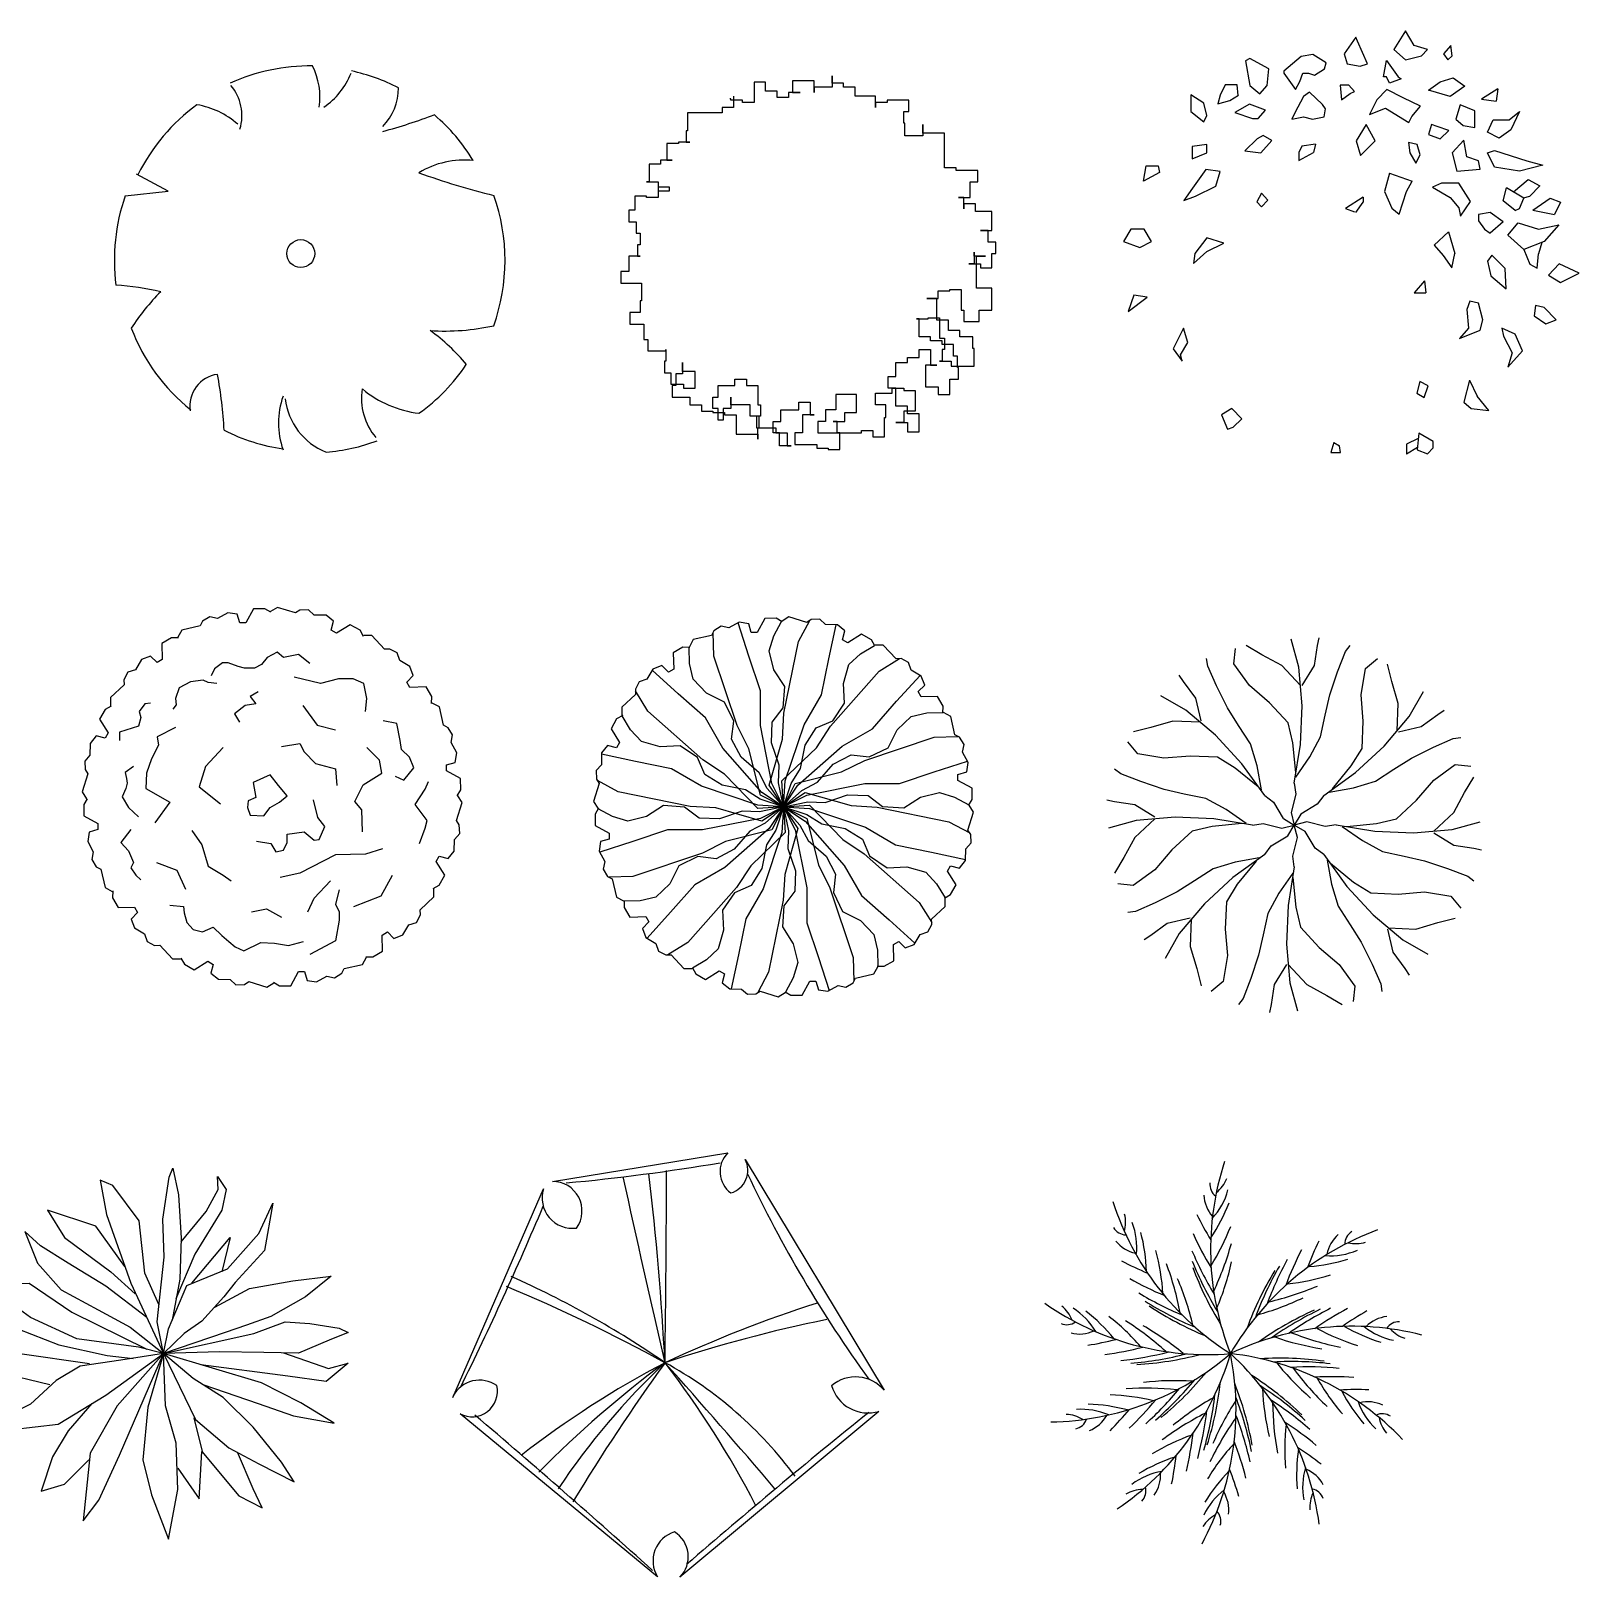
# Model space of a CAD drawing. Header units: inches. Extents: x -1929 to -273, y 675 to 1373.
# Drawn here: x -774 to -273, y 841 to 1342 of the extents above; entities that cross this region are included whole.
import ezdxf

# ---------------------------------------------------------------- set-up
doc = ezdxf.new("R2010")
doc.units = ezdxf.units.IN
doc.header["$MEASUREMENT"] = 0

# ---------------------------------------------------------------- blocks, each defined once
blk = doc.blocks.new('TREE-06')
for p, q in [((-52.95, 30.75, 37.03), (-52.95, 30.75, 37.03)), ((-42.69, 25.25, 37.03), (-52.95, 30.75, 37.03)), ((-56.61, 23.68, 37.03), (-42.69, 25.25, 37.03))]:
    blk.add_line(p, q)
blk.add_circle((0.2, 5.04, 37.03), 4.51)
for centre, radius, start, end in [((3.25, 2.88, 37.03), 62.86, 89.3321, 114.3856), ((-16.4, 55.52, 37.03), 22.8, 352.0775, 26.6128), ((-5.75, 72.1, 37.03), 23.84, 304.1868, 338.5411), ((3.25, 2.88, 37.03), 62.67, 62.8767, 77.7021), ((-34.2, 49.63, 37.03), 15.35, 343.6555, 39.76), ((13.67, 58.74, 37.03), 18.15, 315.8454, 359.7651), ((3.25, 2.88, 37.03), 62.21, 126.0751, 153.6245), ((-37.75, 27.02, 37.03), 26.5, 48.5203, 80.5151), ((-24.63, 230.34, 37.03), 192.78, 285.4397, 290.7099), ((3.25, 2.88, 37.03), 61.81, 31.4098, 49.4752), ((52.89, 7.69, 37.03), 27.58, 83.5323, 121.6544), ((117.48, 249.43, 37.03), 232.14, 250.0865, 256.3451), ((3.25, 2.88, 37.03), 63.37, 160.8426, 187.275), ((3.25, 2.88, 37.03), 63.02, 340.3307, 19.43), ((-67.83, -108.77, 37.03), 103.95, 77.3728, 85.4649), ((3.7, -56.52, 37.03), 69.3, 134.7782, 147.3315), ((3.25, 2.88, 37.03), 61.92, 200.8103, 231.4392), ((46.48, 57.41, 37.03), 77.43, 266.7455, 282.0146), ((4.22, -71.99, 37.03), 64.4, 39.6536, 53.993), ((-25.4, -44.25, 37.03), 10.3, 97.741, 188.8107), ((-155.26, -58.84, 37.03), 130.85, 2.9465, 10.9238), ((3.25, 2.88, 37.03), 60.72, 305.394, 326.2464), ((39.15, -41.9, 37.03), 19.31, 170.6314, 220.6278), ((42.67, -11.42, 37.03), 35.45, 230.4582, 263.1093), ((19, -49.76, 37.03), 26.02, 160.6009, 199.3991), ((16.08, -39.63, 37.03), 21.01, 186.1912, 248.4952), ((3.25, 2.88, 37.03), 61.64, 243.1498, 261.8356), ((3.25, 2.88, 37.03), 62.28, 274.7236, 290.3277)]:
    blk.add_arc(centre, radius, start, end)
blk = doc.blocks.new('TREE-07')
for p, q in [((6.84, 63.06), (6.84, 65.52)), ((6.84, 65.52), (6.84, 61.79)), ((-14.68, 63.44), (-18.4, 63.44)), ((-18.4, 63.44), (-18.4, 56.84)), ((-14.68, 60.57), (-14.68, 63.44)), ((-10.96, 60.57), (-14.68, 60.57)), ((-10.96, 58.49), (-10.96, 60.57)), ((-3.51, 60.14), (-7.24, 60.14)), ((-7.24, 60.14), (-7.24, 58.49)), ((1.05, 63.87), (-6.01, 63.87)), ((-6.01, 63.87), (-6.01, 63.87)), ((-6.01, 63.87), (-6.01, 60.14)), ((-6.01, 60.14), (-3.51, 60.14)), ((1.05, 60.14), (1.05, 63.87)), ((6.84, 61.79), (1.05, 61.79)), ((1.05, 61.79), (1.05, 60.14)), ((10.57, 63.06), (6.84, 63.06)), ((10.57, 61.79), (10.57, 63.06)), ((14.29, 61.79), (10.57, 61.79)), ((14.29, 58.91), (14.29, 61.79)), ((-25.04, 55.19), (-28.76, 55.19)), ((-28.76, 55.19), (-28.76, 53.5)), ((-25.88, 58.07), (-26.27, 58.07)), ((-26.27, 58.07), (-26.27, 58.07)), ((-25.88, 57.65), (-25.88, 58.07)), ((-22.12, 57.65), (-25.88, 57.65)), ((-25.04, 58.91), (-25.04, 55.19)), ((-25.04, 55.19), (-25.04, 55.19)), ((-22.12, 56.84), (-22.12, 57.65)), ((-18.4, 56.84), (-22.12, 56.84)), ((-18.4, 56.84), (-18.4, 56.84)), ((-7.24, 58.49), (-10.96, 58.49)), ((20.89, 58.91), (14.29, 58.91)), ((20.89, 55.19), (20.89, 58.91)), ((24.61, 56.84), (20.89, 56.84)), ((20.89, 56.84), (20.89, 55.19)), ((31.67, 57.65), (24.61, 57.65)), ((24.61, 57.65), (24.61, 56.84)), ((31.67, 53.92), (31.67, 57.65)), ((-36.2, 53.5), (-39.92, 53.5)), ((-39.92, 53.5), (-39.92, 47.7)), ((-32.48, 53.5), (-36.2, 53.5)), ((-36.2, 53.5), (-36.2, 53.5)), ((-28.76, 53.5), (-32.48, 53.5)), ((-32.48, 53.5), (-32.48, 53.5)), ((30.02, 50.2), (30.02, 53.92)), ((30.02, 53.92), (31.67, 53.92)), ((30.4, 50.2), (30.02, 50.2)), ((30.4, 46.05), (30.4, 50.2)), ((-39.92, 47.7), (-40.35, 47.7)), ((-40.35, 47.7), (-40.35, 43.98)), ((36.19, 46.05), (30.4, 46.05)), ((36.19, 46.9), (36.19, 49.78)), ((36.19, 49.78), (36.19, 46.05)), ((43.25, 46.9), (36.19, 46.9)), ((43.25, 43.17), (43.25, 46.9)), ((-42.84, 43.6), (-46.56, 43.6)), ((-46.56, 43.6), (-46.56, 38.18)), ((-39.12, 43.98), (-42.84, 43.98)), ((-42.84, 43.98), (-42.84, 43.6)), ((-40.35, 43.98), (-39.12, 43.98)), ((43.25, 39.45), (43.25, 43.17)), ((43.25, 43.17), (43.25, 43.17)), ((-48.63, 36.95), (-52.36, 36.95)), ((-52.36, 36.95), (-52.36, 31.16)), ((-44.91, 38.18), (-48.63, 38.18)), ((-48.63, 38.18), (-48.63, 36.95)), ((-46.56, 38.18), (-44.91, 38.18)), ((43.25, 35.73), (43.25, 39.45)), ((43.25, 39.45), (43.25, 39.45)), ((46.98, 35.73), (43.25, 35.73)), ((43.25, 35.73), (43.25, 35.73)), ((46.98, 34.88), (46.98, 35.73)), ((-52.36, 31.16), (-53.16, 31.16)), ((-53.16, 31.16), (-49.44, 31.16)), ((-49.44, 31.16), (-49.44, 28.24)), ((54, 34.88), (46.98, 34.88)), ((51.54, 26.17), (51.54, 31.16)), ((51.54, 31.16), (54, 31.16)), ((54, 31.16), (54, 34.88)), ((-53.16, 26.59), (-56.92, 26.59)), ((-56.92, 26.59), (-56.92, 22.06)), ((-53.16, 26.17), (-53.16, 26.59)), ((-49.44, 26.17), (-53.16, 26.17)), ((-45.72, 29.51), (-49.44, 29.51)), ((-49.44, 29.51), (-49.44, 26.17)), ((-49.44, 28.24), (-45.72, 28.24)), ((-45.72, 28.24), (-45.72, 29.51)), ((47.78, 26.17), (51.54, 26.17)), ((49.47, 26.17), (47.78, 26.17)), ((49.47, 22.44), (49.47, 26.17)), ((-58.95, 22.06), (-58.95, 18.3)), ((-56.92, 22.06), (-58.95, 22.06)), ((53.19, 24.13), (49.47, 24.13)), ((49.47, 24.13), (49.47, 22.44)), ((53.19, 21.64), (53.19, 24.13)), ((58.56, 21.64), (53.19, 21.64)), ((58.56, 15.42), (58.56, 21.64)), ((-58.95, 18.3), (-56.5, 18.3)), ((-56.5, 18.3), (-56.5, 14.57)), ((57.33, 15.42), (54.84, 15.42)), ((54.84, 15.42), (58.56, 15.42)), ((57.33, 11.69), (57.33, 15.42)), ((-56.5, 14.57), (-55.23, 14.57)), ((-55.23, 10.85), (-56.08, 10.85)), ((-56.08, 10.85), (-56.08, 7.12)), ((-55.23, 14.57), (-55.23, 10.85)), ((59.79, 11.69), (57.33, 11.69)), ((59.79, 7.97), (59.79, 11.69)), ((-55.23, 7.12), (-58.95, 7.12)), ((-58.95, 7.12), (-58.95, 2.17)), ((-56.08, 7.12), (-55.23, 7.12)), ((52.77, 7.12), (52.77, 8.39)), ((52.77, 8.39), (52.77, 4.67)), ((56.49, 7.12), (52.77, 7.12)), ((53.61, 3.4), (53.61, 7.12)), ((53.61, 7.12), (56.49, 7.12)), ((58.56, 3.4), (58.56, 7.97)), ((58.56, 7.97), (59.79, 7.97)), ((-58.95, 2.17), (-61.45, 2.17)), ((-61.45, 2.17), (-61.45, -1.55)), ((52.77, 4.67), (51.12, 4.67)), ((51.12, 4.67), (54.84, 4.67)), ((53.61, -3.2), (53.61, 3.4)), ((53.61, 3.4), (53.61, 3.4)), ((54.84, 4.67), (54.84, 3.4)), ((54.84, 3.4), (58.56, 3.4)), ((-61.45, -1.55), (-54.85, -1.55)), ((-54.85, -1.55), (-54.85, -7.35)), ((41.18, -6.54), (41.18, -4.05)), ((41.18, -4.05), (44.9, -4.05)), ((44.9, -4.05), (44.9, -3.63)), ((44.9, -3.63), (48.63, -3.63)), ((48.63, -3.63), (48.63, -10.27)), ((58.56, -3.2), (53.61, -3.2)), ((58.56, -10.27), (58.56, -3.2)), ((-54.85, -7.35), (-55.23, -7.35)), ((-55.23, -7.35), (-55.23, -11.07)), ((40.76, -6.54), (37.46, -6.54)), ((37.46, -6.54), (41.18, -6.54)), ((40.76, -13.57), (40.76, -6.54)), ((-55.23, -11.07), (-58.57, -11.07)), ((-58.57, -11.07), (-58.57, -14.84)), ((-58.57, -14.84), (-54.01, -14.84)), ((-54.01, -14.84), (-54.01, -19.79)), ((34.97, -13.15), (34.16, -13.15)), ((34.16, -13.15), (37.88, -13.15)), ((34.97, -18.95), (34.97, -13.15)), ((37.88, -13.15), (37.88, -12.76)), ((37.88, -12.76), (41.6, -12.76)), ((44.48, -13.57), (40.76, -13.57)), ((41.6, -12.76), (41.6, -19.37)), ((44.48, -16.87), (44.48, -13.57)), ((48.63, -10.27), (49.47, -10.27)), ((49.47, -10.27), (49.47, -13.99)), ((49.47, -13.99), (54.42, -13.99)), ((54.42, -13.99), (54.42, -10.27)), ((54.42, -10.27), (58.56, -10.27)), ((54.42, -13.99), (54.42, -13.99)), ((-54.01, -19.79), (-52.78, -19.79)), ((-52.78, -19.79), (-52.78, -23.51)), ((38.69, -18.95), (34.97, -18.95)), ((38.69, -20.21), (38.69, -18.95)), ((41.6, -19.37), (43.25, -19.37)), ((43.25, -19.37), (43.25, -23.09)), ((48.2, -16.87), (44.48, -16.87)), ((48.2, -18.95), (48.2, -16.87)), ((52.35, -18.95), (48.2, -18.95)), ((52.35, -22.67), (52.35, -18.95)), ((-52.78, -23.51), (-46.98, -23.51)), ((-46.98, -23.51), (-46.98, -23.09)), ((-46.98, -23.09), (-46.98, -26.82)), ((34.97, -25.59), (34.97, -23.09)), ((34.97, -23.09), (38.69, -23.09)), ((42.41, -20.21), (38.69, -20.21)), ((38.69, -23.09), (38.69, -28.08)), ((42.41, -21.44), (42.41, -20.21)), ((46.13, -21.44), (42.41, -21.44)), ((43.25, -23.09), (42.41, -23.09)), ((42.41, -23.09), (42.41, -26.82)), ((46.13, -25.16), (46.13, -21.44)), ((46.13, -21.44), (46.13, -21.44)), ((52.77, -22.67), (52.35, -22.67)), ((52.77, -28.47), (52.77, -22.67)), ((-46.98, -26.82), (-47.37, -26.82)), ((-47.37, -26.82), (-47.37, -30.54)), ((-41.57, -30.16), (-41.57, -27.24)), ((-41.57, -27.24), (-41.57, -30.96)), ((27.52, -31.81), (27.52, -27.24)), ((27.52, -27.24), (27.52, -27.24)), ((27.52, -27.24), (31.25, -27.24)), ((31.25, -27.24), (31.25, -25.59)), ((31.25, -25.59), (34.97, -25.59)), ((40.76, -28.08), (37.04, -28.08)), ((37.04, -28.08), (37.04, -35.11)), ((38.69, -28.08), (40.76, -28.08)), ((42.41, -26.82), (41.6, -26.82)), ((41.6, -26.82), (45.33, -26.82)), ((45.33, -26.82), (45.33, -28.47)), ((45.33, -28.47), (49.05, -28.47)), ((47.4, -25.16), (46.13, -25.16)), ((47.4, -28.89), (47.4, -25.16)), ((47.78, -28.89), (47.4, -28.89)), ((47.78, -32.61), (47.78, -28.89)), ((49.05, -28.47), (52.77, -28.47)), ((49.05, -28.47), (49.05, -28.47)), ((-47.37, -30.54), (-45.33, -30.54)), ((-45.33, -30.54), (-45.33, -34.3)), ((-45.33, -34.3), (-41.19, -34.3)), ((-43.65, -34.69), (-44.91, -34.69)), ((-44.91, -34.69), (-44.91, -38.41)), ((-41.57, -30.96), (-43.65, -30.96)), ((-43.65, -30.96), (-43.65, -34.69)), ((-37.47, -30.16), (-41.57, -30.16)), ((-41.19, -34.3), (-41.19, -35.53)), ((-37.47, -35.53), (-37.47, -30.16)), ((-29.99, -38.41), (-29.99, -34.69)), ((-29.99, -34.69), (-24.62, -34.69)), ((-24.62, -34.69), (-24.62, -32.61)), ((-24.62, -32.61), (-20.89, -32.61)), ((-20.89, -32.61), (-20.89, -34.69)), ((-20.89, -34.69), (-17.17, -34.69)), ((-17.17, -34.69), (-17.17, -40.91)), ((25.03, -35.53), (25.03, -31.81)), ((25.03, -31.81), (27.52, -31.81)), ((44.9, -37.6), (44.9, -32.61)), ((44.9, -32.61), (47.78, -32.61)), ((-44.91, -38.41), (-39.12, -38.41)), ((-41.19, -35.53), (-37.47, -35.53)), ((-39.12, -38.41), (-39.12, -40.91)), ((-31.68, -42.13), (-31.68, -38.41)), ((-31.68, -38.41), (-29.99, -38.41)), ((-25.88, -40.91), (-25.88, -38.41)), ((-25.88, -38.41), (-25.88, -42.13)), ((14.71, -37.6), (8.07, -37.6)), ((8.07, -37.6), (8.07, -42.56)), ((14.71, -43.4), (14.71, -37.6)), ((20.89, -40.91), (20.89, -37.18)), ((20.89, -37.18), (26.3, -37.18)), ((27.52, -35.53), (25.03, -35.53)), ((26.3, -37.18), (26.3, -35.53)), ((26.3, -35.53), (30.02, -35.53)), ((27.52, -41.33), (27.52, -35.53)), ((30.02, -35.53), (30.02, -36.34)), ((30.02, -36.34), (33.74, -36.34)), ((33.74, -36.34), (33.74, -42.98)), ((37.04, -35.11), (41.18, -35.11)), ((41.18, -35.11), (41.18, -37.6)), ((41.18, -37.6), (44.9, -37.6)), ((-39.12, -40.91), (-35.4, -40.91)), ((-35.4, -40.91), (-35.4, -42.98)), ((-35.4, -42.98), (-31.68, -42.98)), ((-29.99, -42.13), (-31.68, -42.13)), ((-31.68, -42.98), (-31.68, -43.4)), ((-31.68, -43.4), (-27.92, -43.4)), ((-29.99, -45.9), (-29.99, -42.13)), ((-28.34, -42.13), (-28.34, -45.9)), ((-25.88, -42.13), (-28.34, -42.13)), ((-27.92, -43.4), (-27.92, -44.21)), ((-27.92, -44.21), (-24.19, -44.21)), ((-19.67, -40.91), (-25.88, -40.91)), ((-24.19, -44.21), (-24.19, -50.43)), ((-19.67, -44.63), (-19.67, -40.91)), ((-16.75, -44.63), (-19.67, -44.63)), ((-16.33, -44.63), (-17.6, -44.63)), ((-17.6, -44.63), (-17.6, -48.35)), ((-17.17, -40.91), (-16.33, -40.91)), ((-16.75, -48.35), (-16.75, -44.63)), ((-16.33, -40.91), (-16.33, -44.63)), ((-9.73, -46.28), (-9.73, -42.56)), ((-9.73, -42.56), (-3.94, -42.56)), ((-3.94, -42.56), (-3.94, -40.1)), ((-3.94, -40.1), (-0.22, -40.1)), ((1.05, -44.21), (-2.67, -44.21)), ((-2.67, -44.21), (-2.67, -50)), ((-0.22, -40.1), (-0.22, -44.21)), ((-0.22, -44.21), (1.05, -44.21)), ((4.77, -42.56), (4.77, -46.28)), ((8.07, -42.56), (4.77, -42.56)), ((10.95, -46.28), (10.95, -43.4)), ((10.95, -43.4), (14.71, -43.4)), ((24.22, -40.91), (20.89, -40.91)), ((23.8, -51.27), (23.8, -45.05)), ((23.8, -45.05), (24.22, -45.05)), ((24.22, -45.05), (24.22, -40.91)), ((31.25, -41.33), (27.52, -41.33)), ((30.02, -42.98), (30.02, -46.7)), ((33.74, -42.98), (30.02, -42.98)), ((31.25, -43.82), (31.25, -41.33)), ((34.97, -43.82), (31.25, -43.82)), ((34.97, -49.62), (34.97, -43.82)), ((34.97, -43.82), (34.97, -43.82)), ((-28.34, -45.9), (-29.99, -45.9)), ((-17.6, -48.35), (-11.38, -48.35)), ((-17.17, -52.08), (-17.17, -48.35)), ((-17.17, -48.35), (-16.75, -48.35)), ((-12.22, -50), (-12.22, -46.28)), ((-12.22, -46.28), (-9.73, -46.28)), ((-10.15, -50), (-12.22, -50)), ((-11.38, -48.35), (-11.38, -50)), ((-11.38, -50), (-7.66, -50)), ((-10.15, -54.15), (-10.15, -50)), ((-7.66, -50), (-7.66, -54.15)), ((-2.67, -50), (-5.16, -50)), ((-5.16, -50), (-5.16, -53.77)), ((4.77, -46.28), (2.28, -46.28)), ((2.28, -46.28), (2.28, -50)), ((2.28, -50), (8.49, -50)), ((8.49, -46.28), (7.23, -46.28)), ((7.23, -46.28), (10.95, -46.28)), ((8.49, -50), (8.49, -46.28)), ((9.3, -50), (8.49, -50)), ((8.49, -50), (8.49, -50)), ((8.49, -50), (12.64, -50)), ((9.3, -55.42), (9.3, -50)), ((12.64, -50), (12.64, -50)), ((12.64, -50), (16.36, -50)), ((16.36, -50), (16.36, -49.2)), ((16.36, -49.2), (20.08, -49.2)), ((20.08, -49.2), (20.08, -51.27)), ((30.02, -46.7), (27.52, -46.7)), ((27.52, -46.7), (31.25, -46.7)), ((31.25, -46.7), (31.25, -49.62)), ((31.25, -49.62), (34.97, -49.62)), ((-24.19, -50.43), (-17.17, -50.43)), ((-17.17, -50.43), (-17.17, -52.08)), ((-6.43, -54.15), (-10.15, -54.15)), ((-7.66, -54.15), (-6.43, -54.15)), ((-5.16, -53.77), (1.86, -53.77)), ((1.86, -53.77), (1.86, -55)), ((1.86, -55), (5.58, -55)), ((5.58, -55), (5.58, -55.42)), ((20.08, -51.27), (23.8, -51.27)), ((5.58, -55.42), (9.3, -55.42))]:
    blk.add_line(p, q)
blk = doc.blocks.new('TREE-08')
at = {"linetype": 'Continuous'}
for p, q in [((18.29, 77.05), (14.51, 71.04)), ((21.12, 72.37), (18.29, 77.05)), ((2.23, 75.04), (-1.55, 69.7)), ((2.7, 73.71), (2.23, 75.04)), ((6.01, 66.37), (2.7, 73.71)), ((14.51, 71.04), (18.29, 67.7)), ((25.38, 71.04), (21.12, 72.37)), ((23.49, 69.04), (25.38, 71.04)), ((32.94, 72.37), (30.57, 69.7)), ((33.41, 69.04), (32.94, 72.37)), ((-32.12, 68.1), (-33.53, 67.43)), ((-33.53, 67.43), (-32.12, 59.42)), ((-25.97, 64.76), (-32.12, 68.1)), ((-15.45, 68.75), (-21.12, 64.08)), ((-11.67, 69.42), (-15.45, 68.75)), ((-7.42, 66.75), (-11.67, 69.42)), ((-7.89, 64.75), (-7.42, 66.75)), ((-1.55, 69.7), (-0.61, 66.37)), ((-0.61, 66.37), (3.64, 65.7)), ((3.64, 65.7), (6.01, 66.37)), ((11.2, 62.19), (12.14, 67.53)), ((12.14, 67.53), (15.92, 62.19)), ((18.29, 67.7), (23.49, 69.04)), ((30.57, 69.7), (31.99, 67.7)), ((31.99, 67.7), (33.41, 69.04)), ((-26.45, 59.42), (-25.97, 64.76)), ((-21.12, 64.08), (-21.12, 63.42)), ((-21.12, 63.42), (-17.34, 58.08)), ((-17.34, 58.08), (-15.92, 60.75)), ((-15.92, 60.75), (-14.98, 63.42)), ((-14.98, 63.42), (-13.09, 63.42)), ((-13.09, 63.42), (-11.2, 62.75)), ((-11.2, 62.75), (-7.89, 64.75)), ((12.14, 62.19), (11.2, 62.19)), ((13.09, 60.19), (12.14, 62.19)), ((16.86, 61.52), (13.09, 60.19)), ((15.92, 62.19), (16.86, 61.52)), ((25.66, 57.88), (29.44, 60.55)), ((29.44, 60.55), (33.69, 61.89)), ((33.69, 61.89), (37.47, 59.22)), ((-46.91, 53.69), (-51.17, 56.36)), ((-51.17, 56.36), (-51.17, 51.02)), ((-41.64, 56.24), (-42.43, 53.46)), ((-40.07, 59.57), (-41.64, 56.24)), ((-36.14, 59.57), (-40.07, 59.57)), ((-38.5, 54.57), (-35.74, 56.24)), ((-35.8, 56.2), (-36.14, 59.57)), ((-32.12, 59.42), (-28.81, 56.75)), ((-28.81, 56.75), (-26.45, 59.42)), ((-14.7, 55.89), (-17.53, 50.55)), ((-12.81, 57.23), (-14.7, 55.89)), ((-8.56, 53.22), (-12.81, 57.23)), ((-0.07, 59.49), (-2.9, 59.49)), ((-2.9, 59.49), (-2.43, 54.82)), ((-2.43, 54.82), (0.41, 56.82)), ((1.82, 57.49), (-0.07, 59.49)), ((0.41, 56.82), (1.82, 57.49)), ((12.28, 58.07), (8.97, 54.73)), ((17.47, 55.4), (12.28, 58.07)), ((23.14, 52.73), (17.47, 55.4)), ((32.74, 55.88), (25.66, 57.88)), ((37.47, 59.22), (32.74, 55.88)), ((48.15, 58.34), (42.86, 55.02)), ((48.15, 58.34), (47.58, 54.36)), ((-51.17, 51.02), (-46.91, 47.68)), ((-45.97, 49.68), (-46.91, 53.69)), ((-42.43, 53.46), (-38.5, 54.57)), ((-32.2, 53.38), (-36.93, 50.71)), ((-36.93, 50.71), (-31.26, 48.71)), ((-27, 51.38), (-32.2, 53.38)), ((-29.37, 48.71), (-27, 51.38)), ((-17.53, 50.55), (-18.48, 48.55)), ((-7.61, 51.89), (-8.56, 53.22)), ((-8.08, 49.22), (-7.61, 51.89)), ((8.97, 54.73), (6.61, 50.06)), ((6.61, 50.06), (11.8, 52.06)), ((11.8, 52.06), (19.36, 47.39)), ((20.31, 49.39), (23.14, 52.73)), ((35.99, 53.19), (34.57, 48.52)), ((40.71, 51.19), (35.99, 53.19)), ((40.71, 45.85), (40.71, 51.19)), ((42.86, 55.02), (47.58, 54.36)), ((51.84, 48.35), (55.14, 51.02)), ((55.14, 51.02), (52.31, 45.01)), ((-46.91, 47.68), (-45.97, 49.68)), ((-31.26, 48.71), (-29.37, 48.71)), ((-18.48, 48.55), (-14.7, 49.22)), ((-14.7, 49.22), (-11.86, 48.55)), ((-11.86, 48.55), (-8.08, 49.22)), ((5.59, 46.81), (2.28, 41.47)), ((8.42, 41.47), (5.59, 46.81)), ((19.36, 47.39), (20.31, 49.39)), ((26.65, 46.84), (25.71, 43.51)), ((28.54, 46.18), (26.65, 46.84)), ((32.32, 44.84), (28.54, 46.18)), ((34.57, 48.52), (36.93, 46.51)), ((36.93, 46.51), (40.71, 45.85)), ((44.75, 44.35), (46.64, 48.35)), ((46.64, 48.35), (51.84, 48.35)), ((-45.97, 40.34), (-50.69, 39.67)), ((-45.97, 37.67), (-45.97, 40.34)), ((-29.71, 42.11), (-33.65, 38.22)), ((-27.74, 43.22), (-29.71, 42.11)), ((-28.53, 37.67), (-24.99, 41.56)), ((-24.99, 41.56), (-27.74, 43.22)), ((-10.83, 40.46), (-15.24, 39.76)), ((-10.83, 40.46), (-11.46, 37.76)), ((2.28, 41.47), (3.7, 36.8)), ((3.7, 36.8), (8.42, 41.47)), ((22.07, 40.34), (19.23, 41.01)), ((19.23, 41.01), (19.71, 37.67)), ((23.01, 37), (22.07, 40.34)), ((25.71, 43.51), (29.49, 42.17)), ((29.49, 42.17), (32.32, 44.84)), ((37.19, 41.68), (33.41, 37.67)), ((38.13, 36.34), (37.19, 41.68)), ((48.53, 42.34), (44.75, 44.35)), ((52.31, 45.01), (48.53, 42.34)), ((-50.69, 39.67), (-50.69, 35.67)), ((-50.69, 35.67), (-45.97, 37.67)), ((-33.65, 38.22), (-28.53, 37.67)), ((-15.24, 39.76), (-16.19, 37.76)), ((-16.19, 37.76), (-16.19, 35.09)), ((-16.19, 35.09), (-11.46, 37.76)), ((19.71, 37.67), (21.6, 34.33)), ((21.6, 34.33), (23.01, 37)), ((33.41, 37.67), (34.83, 31.67)), ((41.91, 35), (38.13, 36.34)), ((44.75, 37.67), (47.11, 38.34)), ((47.11, 33), (44.75, 37.67)), ((47.11, 38.34), (57.51, 35)), ((-66.43, 28.45), (-65.64, 33.45)), ((-61.31, 31.23), (-66.43, 28.45)), ((-65.64, 33.45), (-61.71, 33.45)), ((-61.71, 33.45), (-61.31, 31.23)), ((-46.36, 32.23), (-50.61, 26.23)), ((-41.64, 31.56), (-46.36, 32.23)), ((-43.05, 26.89), (-41.64, 31.56)), ((13.05, 31.05), (11.47, 25.1)), ((13.05, 31.05), (20.45, 28.44)), ((34.83, 31.67), (42.39, 32.33)), ((42.39, 32.33), (41.91, 35)), ((55.14, 31.67), (47.11, 33)), ((62.7, 33.67), (55.14, 31.67)), ((57.51, 35), (62.7, 33.67)), ((-50.61, 26.23), (-53.45, 22.22)), ((-49.67, 23.56), (-43.05, 26.89)), ((11.47, 25.1), (13.84, 19.76)), ((16.2, 17.76), (18.56, 25.1)), ((18.56, 25.1), (20.45, 28.44)), ((29.88, 27.86), (27.04, 26.53)), ((27.04, 26.53), (32.71, 23.19)), ((35.55, 27.86), (29.88, 27.86)), ((39.33, 21.86), (35.55, 27.86)), ((49.87, 22.12), (50.89, 26.33)), ((56.56, 22.99), (50.89, 26.33)), ((53.25, 24.99), (57.98, 29)), ((57.98, 29), (61.76, 26.99)), ((61.76, 26.99), (58.45, 23.66)), ((-53.45, 22.22), (-49.67, 23.56)), ((-28.27, 24.56), (-29.84, 21.78)), ((-29.84, 21.78), (-28.27, 20.12)), ((-26.3, 22.34), (-28.27, 24.56)), ((-28.27, 20.12), (-26.3, 22.34)), ((4.59, 23.29), (-1.08, 19.65)), ((2.26, 18.37), (4.59, 21.65)), ((4.59, 23.29), (4.59, 21.65)), ((32.71, 23.19), (35.55, 19.86)), ((36.02, 17.19), (39.33, 21.86)), ((53.73, 18.99), (49.87, 22.12)), ((55.14, 19.65), (56.56, 22.99)), ((56.41, 23.08), (58.45, 23.66)), ((59.5, 19.06), (65.07, 22.99)), ((65.07, 22.99), (68.37, 21.65)), ((68.37, 21.65), (66.48, 17.65)), ((-1.08, 19.65), (1.79, 18.49)), ((13.84, 19.76), (16.2, 17.76)), ((35.55, 19.86), (36.02, 17.19)), ((45.69, 18.32), (41.91, 17.65)), ((41.91, 17.65), (41.91, 15.65)), ((41.91, 15.65), (43.8, 12.98)), ((49.89, 15.35), (45.69, 18.32)), ((49.89, 15.35), (45.69, 11.64)), ((53.73, 18.99), (55.14, 19.65)), ((59.5, 19.06), (66.48, 17.65)), ((-70.54, 12.98), (-72.9, 8.98)), ((-66.29, 12.98), (-70.54, 12.98)), ((-63.92, 8.98), (-66.29, 12.98)), ((-45.97, 10.12), (-49.91, 5.11)), ((-40.46, 8.45), (-45.97, 10.12)), ((32.21, 12.11), (27.59, 7.75)), ((32.21, 12.11), (34.2, 5.08)), ((43.8, 12.98), (45.69, 11.64)), ((51.36, 10.98), (54.67, 14.98)), ((56.56, 6.31), (51.36, 10.98)), ((54.67, 14.98), (61.29, 12.98)), ((61.29, 12.98), (67.9, 14.31)), ((67.9, 14.31), (63.18, 8.98)), ((-72.9, 8.98), (-67.7, 6.97)), ((-67.7, 6.97), (-63.92, 8.98)), ((-50.3, 1.78), (-45.97, 5.67)), ((-49.91, 5.11), (-50.3, 1.78)), ((-45.97, 5.67), (-40.46, 8.45)), ((27.59, 7.75), (30.42, 4.42)), ((33.26, 0.41), (34.2, 5.08)), ((63.18, 8.98), (56.56, 6.31)), ((56.56, 6.31), (58.45, 1.63)), ((62.32, 8.63), (61.29, 4.97)), ((30.42, 4.42), (33.26, 0.41)), ((46.17, 4.53), (44.83, 2.63)), ((44.83, 2.63), (45.84, -2.12)), ((50.55, 0.26), (46.17, 4.53)), ((50.88, -6.4), (50.55, 0.26)), ((58.45, 1.63), (60.81, 0.3)), ((60.81, 0.3), (61.29, 4.97)), ((67.97, 1.71), (64.54, -1.92)), ((74.41, -1.32), (67.97, 1.71)), ((24.44, -3.8), (21.12, -7.71)), ((24.44, -3.8), (24.9, -7.71)), ((45.84, -2.12), (50.88, -6.4)), ((64.54, -1.92), (68.4, -4.35)), ((68.4, -4.35), (74.41, -1.32)), ((-69.59, -8.38), (-71.48, -13.72)), ((-71.48, -13.72), (-65.34, -9.04)), ((-65.34, -9.04), (-69.59, -8.38)), ((21.12, -7.71), (24.9, -7.71)), ((39.08, -10.38), (38.13, -13.05)), ((38.13, -13.05), (38.61, -19.05)), ((41.91, -11.05), (39.08, -10.38)), ((43.33, -16.38), (41.91, -11.05)), ((60.34, -11.71), (59.87, -15.05)), ((63.18, -12.38), (60.34, -11.71)), ((66.96, -16.38), (63.18, -12.38)), ((-53.53, -19.05), (-56.84, -25.73)), ((-52.11, -23.73), (-53.53, -19.05)), ((38.61, -19.05), (35.77, -22.39)), ((35.77, -22.39), (42.39, -19.72)), ((42.39, -19.72), (43.33, -16.38)), ((53.73, -21.06), (49.47, -19.05)), ((49.47, -19.05), (49.95, -21.72)), ((59.87, -15.05), (63.65, -17.72)), ((63.65, -17.72), (66.96, -16.38)), ((-54.47, -27.73), (-52.11, -23.73)), ((49.95, -21.72), (52.78, -27.06)), ((49.95, -21.72), (52.78, -27.06)), ((56.09, -26.39), (53.73, -21.06)), ((-56.84, -25.73), (-54, -29.73)), ((-54, -29.73), (-54.47, -27.73)), ((51.36, -31.73), (56.09, -26.39)), ((52.78, -27.06), (51.36, -31.73)), ((22.96, -36.33), (21.95, -40.14)), ((25.65, -37.76), (22.96, -36.33)), ((24.3, -41.56), (25.65, -37.76)), ((39.02, -35.95), (37.19, -43.08)), ((39.02, -35.95), (41.44, -41.08)), ((21.95, -40.14), (24.3, -41.56)), ((37.19, -43.08), (39.55, -45.08)), ((45.22, -45.75), (41.44, -41.08)), ((-37.94, -45.08), (-41.24, -47.08)), ((-41.24, -47.08), (-39.35, -51.75)), ((-34.63, -48.42), (-37.94, -45.08)), ((-37.46, -51.09), (-34.63, -48.42)), ((39.55, -45.08), (45.22, -45.75)), ((-39.35, -51.75), (-37.46, -51.09)), ((22.39, -54.76), (18.55, -56.57)), ((22.54, -53.09), (22.07, -58.43)), ((27.27, -55.76), (22.54, -53.09)), ((-4.92, -56.09), (-5.84, -59.34)), ((-5.84, -59.34), (-2.7, -59.34)), ((-4.92, -56.09), (-3.09, -57.12)), ((-2.7, -59.34), (-3.09, -57.12)), ((18.55, -56.57), (18.55, -59.9)), ((22.14, -57.65), (18.55, -59.9)), ((22.07, -58.43), (25.38, -59.76)), ((25.38, -59.76), (27.27, -57.76)), ((27.27, -57.76), (27.27, -55.76))]:
    blk.add_line(p, q, dxfattribs=at)
blk = doc.blocks.new('BRANCHD', base_point=(0.5, 0.5))
for p, q in [((0.9506, 0.7433), (0.9315, 0.7539)), ((0.962, 0.694), (0.9506, 0.7433)), ((0.9742, 0.6875), (0.962, 0.694)), ((0.9865, 0.6682), (0.9742, 0.6875)), ((0.9821, 0.6473), (0.9865, 0.6682)), ((0.9973, 0.6196), (0.9821, 0.6473)), ((0.9697, 0.5873), (0.9936, 0.594)), ((0.9697, 0.5708), (0.9697, 0.5873)), ((0.9936, 0.594), (0.9973, 0.6196)), ((1.008, 0.5503), (0.9697, 0.5708)), ((1.0081, 0.52), (1.008, 0.5503)), ((0.9985, 0.5039), (1.0081, 0.52))]:
    blk.add_line(p, q)
blk = doc.blocks.new('TREE-14')
for points in [[(14.95, 49.28), (11.27, 52.24), (6.44, 51.25), (4.37, 52.97), (4.37, 52.97), (1.15, 51.25), (-0.69, 49.03), (-2.99, 47.8), (-6.21, 47.8), (-8.28, 48.29), (-11.5, 49.52), (-13.34, 49.52), (-15.87, 47.56), (-17.02, 45.34)], [(-15.18, 42.87), (-17.94, 43.12), (-19.55, 43.86), (-23.69, 43.37), (-27.37, 41.39), (-28.52, 37.94), (-28.29, 35.97), (-29.44, 34.49)], [(-1.84, 40.16), (-4.37, 38.68), (-2.53, 36.22), (-5.98, 35.72), (-9.43, 33.02), (-7.82, 30.31)], [(32.89, 33.76), (33.35, 37.94), (32.42, 42.87), (28.98, 44.35), (24.15, 44.35), (18.4, 42.87), (9.89, 44.84)], [(-36.57, 36.47), (-38.41, 36.22), (-40.25, 33.76), (-39.79, 31.78), (-40.48, 29.07), (-46.69, 27.1), (-46.69, 24.39)], [(12.65, 35.72), (17.25, 29.32), (23.23, 27.84)], [(42.55, 12.81), (45.3, 11.58), (48.52, 15.52), (47.14, 18.97), (44.62, 21.43), (44.16, 24.39), (43.01, 29.86), (38.64, 30.8)], [(-28.52, 28.58), (-34.5, 25.62), (-34.04, 22.92), (-36.34, 18.48), (-37.95, 13.79), (-38.18, 8.87), (-30.36, 4.43), (-35.19, -2.22)], [(-13.11, 22.17), (-18.86, 16.02), (-20.93, 9.36), (-14.03, 3.94)], [(5.75, 22.42), (11.73, 23.41), (13.11, 20.69), (16.79, 17), (23.23, 15.28), (23.69, 9.85)], [(31.96, -5.17), (31.74, 1.97), (29.44, 4.68), (32.2, 10.1), (38.18, 13.79), (37.49, 17.98), (33.35, 22.17)], [(-42.09, 16.02), (-44.85, 14.04), (-44.38, 12.07), (-44.16, 10.59), (-44.62, 8.87), (-45.77, 6.16), (-43.7, 2.71), (-40.48, -0.25)], [(50.36, -8.87), (52.21, -3.95), (52.89, -1.48), (48.99, 3.69), (52.21, 8.62), (53.35, 11.08)], [(-2.3, -8.13), (2.3, -8.87), (3.91, -11.58), (6.44, -11.09), (7.59, -8.62), (7.59, -5.92), (13.11, -5.17), (16.33, -7.89), (17.94, -7.64), (19.78, -3.45), (17.48, -0.5), (16.1, 5.17)], [(-43.01, -4.44), (-46.23, -8.62), (-43.7, -11.34), (-43.7, -11.34), (-42.09, -15.03), (-43.01, -16.76), (-41.4, -19.22), (-39.79, -20.7)], [(-23.23, -4.68), (-20.01, -9.37), (-17.94, -16.26), (-13.11, -19.22), (-10.58, -20.95)], [(38.4, -10.6), (32.89, -12.32), (23.23, -12.57), (11.73, -18.48), (5.29, -19.96)], [(-34.73, -15.03), (-28.06, -17.5), (-25.3, -23.66)], [(29.2, -29.32), (37.95, -25.87), (41.62, -19.22)], [(14.26, -31.05), (16.33, -26.61), (21.62, -20.95)], [(24.37, -23.9), (23.23, -28.59), (24.37, -31.05), (24.37, -33.76), (23.23, -40.41), (14.95, -44.85)], [(-30.36, -28.83), (-25.99, -29.32), (-25.76, -31.3), (-24.84, -34.5), (-22.77, -36.72), (-19.78, -37.46), (-16.33, -35.98), (-13.57, -38.69), (-11.27, -40.66), (-9.2, -42.39), (-6.44, -43.62), (-0.92, -40.9), (3.45, -41.15), (8.05, -41.89), (12.88, -40.66)], [(-3.91, -31.05), (0.92, -30.06), (5.75, -32.77)]]:
    blk.add_lwpolyline(points)
blk.add_lwpolyline([(2.07, 13.3), (-3.45, 10.84), (-2.53, 5.91), (-5.06, 4.93), (-5.29, 2.71), (-4.37, 0.24), (0, 0), (2.07, 2.71), (5.06, 4.43), (7.59, 6.5), (4.83, 9.85)], close=True)
at = {"xscale": 120, "yscale": 120, "zscale": 120}
for rotation in [60.00000000000001, 90, 30, 120, 150, 180, 329.9999999999999, 210, 299.9999999999999, 240, 270]:
    blk.add_blockref('BRANCHD', (2.74, 6.04), dxfattribs=dict(at, rotation=rotation))
blk.add_blockref('BRANCHD', (2.74, 6.04), dxfattribs=at)
blk = doc.blocks.new('BRANCHP', base_point=(0.5, 0.5))
for p, q in [((0.9506, 0.7433), (0.9315, 0.7539)), ((0.962, 0.694), (0.9506, 0.7433)), ((0.7188, 0.625), (0.9062, 0.6875)), ((0.9062, 0.6875), (0.97, 0.6898)), ((0.9742, 0.6875), (0.962, 0.694)), ((0.9865, 0.6682), (0.9742, 0.6875)), ((0.9821, 0.6473), (0.9865, 0.6682)), ((0.9973, 0.6196), (0.9821, 0.6473)), ((0.5312, 0.5625), (0.6562, 0.5938)), ((0.6562, 0.5938), (0.7188, 0.625)), ((0.8125, 0.5625), (0.9062, 0.5938)), ((0.9062, 0.5938), (0.9956, 0.6226)), ((0.9697, 0.5873), (0.9936, 0.594)), ((0.9697, 0.5708), (0.9697, 0.5873)), ((0.9936, 0.594), (0.9973, 0.6196)), ((0.5, 0.5), (0.5312, 0.5625)), ((0.5625, 0.5312), (0.7188, 0.5625)), ((0.7188, 0.5625), (0.8125, 0.5625)), ((1.008, 0.5503), (0.9697, 0.5708)), ((1.0081, 0.52), (1.008, 0.5503)), ((0.5, 0.5), (0.5625, 0.5312)), ((0.5, 0.5), (0.565, 0.5136)), ((0.565, 0.5136), (0.612, 0.5116)), ((0.612, 0.5116), (0.6728, 0.5325)), ((0.6728, 0.5325), (0.7278, 0.5305)), ((0.7278, 0.5305), (0.767, 0.501)), ((0.767, 0.501), (0.8239, 0.4968)), ((0.8239, 0.4968), (0.869, 0.5263)), ((0.869, 0.5263), (0.92, 0.5389)), ((0.92, 0.5389), (0.9612, 0.5263)), ((0.9612, 0.5263), (0.9994, 0.5054)), ((0.9985, 0.5039), (1.0081, 0.52))]:
    blk.add_line(p, q)
blk = doc.blocks.new('TREE-15')
at = {"xscale": 120, "yscale": 120, "zscale": 120}
for rotation in [60.00000000000001, 90, 30, 120, 150, 329.9999999999999, 299.9999999999999, 180, 210, 240, 270]:
    blk.add_blockref('BRANCHP', (0, 0), dxfattribs=dict(at, rotation=rotation))
blk.add_blockref('BRANCHP', (0, 0), dxfattribs=at)
blk = doc.blocks.new('BRANCHZ', base_point=(0.5, 0.5))
for p, q in [((0.8758, 0.6211), (0.9341, 0.6629)), ((0.9341, 0.6629), (0.9759, 0.6586)), ((0.9591, 0.5878), (0.9842, 0.6293)), ((0.8297, 0.5667), (0.8758, 0.6211)), ((0.9298, 0.5334), (0.9591, 0.5878)), ((0.7756, 0.5166), (0.8297, 0.5667)), ((0.5334, 0.5083), (0.5, 0.5)), ((0.5835, 0.4958), (0.5335, 0.5083)), ((0.6416, 0.496), (0.7213, 0.5041)), ((0.7213, 0.5041), (0.7756, 0.5166)), ((0.8758, 0.4833), (0.9298, 0.5334)), ((0.9258, 0.4876), (1.001, 0.5083)), ((0.6126, 0.5001), (0.5835, 0.4958)), ((0.6126, 0.5001), (0.717, 0.4833)), ((0.6294, 0.4958), (0.6837, 0.4582)), ((0.717, 0.4833), (0.8214, 0.479)), ((0.8214, 0.479), (0.9258, 0.4876)), ((0.8758, 0.479), (0.9298, 0.4457)), ((0.6837, 0.4582), (0.7381, 0.4289)), ((0.7381, 0.4289), (0.7964, 0.4164)), ((0.9298, 0.4457), (0.9842, 0.4375)), ((0.9842, 0.4375), (1.005, 0.4332)), ((0.7964, 0.4164), (0.8507, 0.4039)), ((0.8507, 0.4039), (0.9133, 0.3831)), ((0.9133, 0.3831), (0.9674, 0.3623)), ((0.9674, 0.3623), (0.9842, 0.3498))]:
    blk.add_line(p, q)
blk = doc.blocks.new('TREE-16')
at = {"xscale": 120, "yscale": 120, "zscale": 120}
for rotation in [90, 134.9999999999999, 44.99999999999985, 180, 224.9999999999999, 314.9999999999998, 270]:
    blk.add_blockref('BRANCHZ', (0, 0), dxfattribs=dict(at, rotation=rotation))
blk.add_blockref('BRANCHZ', (0, 0), dxfattribs=at)
blk = doc.blocks.new('TREE-24')
for p, q in [((-16.31, 54.33), (-20.45, 56.05)), ((-20.45, 56.05), (-18.38, 44.97)), ((-0.21, 43.49), (1.86, 57.04)), ((1.86, 57.04), (3.01, 60)), ((3.01, 60), (4.85, 51.38)), ((17.73, 53.1), (17.5, 57.29)), ((17.5, 57.29), (20.26, 53.1)), ((-7.8, 42.99), (-16.31, 54.33)), ((4.85, 51.38), (5.77, 37.33)), ((13.82, 45.95), (17.73, 53.1)), ((20.26, 53.1), (18.88, 46.44)), ((-21.83, 41.27), (-37.46, 46.44)), ((-37.46, 46.44), (-31.95, 37.58)), ((5.73, 36.11), (13.82, 45.95)), ((18.88, 46.44), (10.14, 32.15)), ((30.84, 38.8), (35.44, 48.66)), ((35.44, 48.66), (32.68, 33.39)), ((-12.46, 28.19), (-21.83, 41.27)), ((-18.38, 44.97), (-10.56, 22.79)), ((-5.96, 25.99), (-7.8, 42.99)), ((0.25, 31.17), (-0.21, 43.49)), ((-39.76, 34.86), (-44.83, 39.54)), ((-44.83, 39.54), (-40.68, 29.2)), ((-31.95, 37.58), (-17, 26.49)), ((5.77, 37.33), (5.31, 24.02)), ((9.22, 22.79), (21.64, 37.58)), ((21.64, 37.58), (18.88, 26.49)), ((20.72, 27.47), (30.84, 38.8)), ((-30.8, 29.2), (-39.76, 34.86)), ((-2.05, 10.22), (0.25, 31.17)), ((10.14, 32.15), (4.07, 17.7)), ((32.68, 33.39), (23.25, 23.04)), ((-40.68, 29.2), (-33.1, 20.57)), ((-18.61, 21.8), (-30.8, 29.2)), ((-17, 26.49), (-9.18, 19.34)), ((-1.42, 15.89), (-5.96, 25.99)), ((7.61, 22.05), (20.72, 27.47)), ((-57.93, 22.54), (-43.44, 22.79)), ((-42.98, 11.7), (-57.93, 22.54)), ((-43.44, 22.79), (-29.65, 13.43)), ((-33.1, 20.57), (-21.14, 14.16)), ((-5.4, 11.66), (-18.61, 21.8)), ((-10.56, 22.79), (0, 0)), ((1.63, 8.01), (7.61, 22.05)), ((5.31, 24.02), (2.81, 10.76)), ((16.59, 15.06), (27.85, 21.06)), ((23.25, 23.04), (19.57, 18.35)), ((27.85, 21.06), (41.88, 23.53)), ((41.88, 23.53), (54.3, 25.01)), ((54.3, 25.01), (46.02, 18.35)), ((19.57, 18.35), (12.44, 10.47)), ((46.02, 18.35), (34.75, 11.95)), ((-58.39, 11.21), (-47.12, 8.01)), ((-55.4, 9.48), (-58.39, 11.21)), ((-28.04, 4.8), (-42.98, 11.7)), ((-29.65, 13.43), (-5.4, 1.41)), ((-21.14, 14.16), (-10.79, 8.5)), ((0, 0), (-2.05, 10.22)), ((12.44, 10.47), (6.69, 6.53)), ((34.75, 11.95), (26.93, 9.24)), ((29.23, 6.53), (39.35, 10.22)), ((39.35, 10.22), (47.4, 9.73)), ((-51.49, 4.31), (-55.4, 9.48)), ((-47.12, 8.01), (-33.78, 2.83)), ((-10.79, 8.5), (0, 0)), ((0, 0), (1.63, 8.01)), ((20.03, 6.77), (0, 0)), ((6.69, 6.53), (0, 0)), ((0, 0), (29.23, 6.53)), ((26.93, 9.24), (20.03, 6.77)), ((47.4, 9.73), (56.83, 8.25)), ((59.82, 6.77), (53.61, 4.31)), ((56.83, 8.25), (59.82, 6.77)), ((-47.96, 1.21), (-59.54, -4.56)), ((-46.43, -0.13), (-51.49, 4.31)), ((-33.78, 2.83), (-18.14, -0.62)), ((-8.03, 2.09), (-28.04, 4.8)), ((-18.61, -13.43), (0, 0)), ((0, 0), (-14.92, -16.88)), ((-14.24, -32.9), (0, 0)), ((0, 0), (-13.78, -2.1)), ((0, 0), (-8.03, 2.09)), ((0, 0), (-5.04, -17.38)), ((18.19, 0.61), (0, 0)), ((0.71, -16.88), (0, 0)), ((0, 0), (10.37, -21.32)), ((9.68, -8.01), (0, 0)), ((31.76, -9.49), (0, 0)), ((32.45, 0.36), (18.19, 0.61)), ((43.72, 0.12), (32.45, 0.36)), ((38.89, 0.23), (53.38, -4.81)), ((53.61, 4.31), (43.72, 0.12)), ((-59.54, -4.56), (-36.78, -9.98)), ((-23.9, -3.33), (-46.43, -0.13)), ((-26.88, -4.07), (-34.71, -8.75)), ((-13.78, -2.1), (-26.88, -4.07)), ((-18.14, -0.62), (-9.81, -1.56)), ((40.27, -7.27), (12.08, -3.61)), ((59.82, -3.08), (52.69, -8.99)), ((53.38, -4.81), (59.82, -3.08)), ((-34.71, -8.75), (-42.98, -16.39)), ((19.34, -14.17), (9.68, -8.01)), ((12.77, -9.98), (30.61, -16.14)), ((44.41, -15.89), (31.76, -9.49)), ((52.69, -8.99), (40.27, -7.27)), ((-34.02, -22.79), (-18.61, -13.43)), ((29, -23.78), (19.34, -14.17)), ((-42.98, -16.39), (-55.4, -22.55)), ((-23.11, -16.17), (-30.8, -25.01)), ((-14.92, -16.88), (-23.66, -32.16)), ((-5.04, -17.38), (-6.65, -34.38)), ((4.16, -28.96), (0.71, -16.88)), ((30.61, -16.14), (42.11, -20.08)), ((55.22, -22.55), (44.41, -15.89)), ((-55.4, -22.55), (-48.96, -24.52)), ((-48.96, -24.52), (-34.02, -22.79)), ((-30.8, -25.01), (-35.85, -33.39)), ((12.67, -31.67), (9.91, -20.83)), ((10.37, -21.32), (21.18, -30.43)), ((38.2, -35.12), (29, -23.78)), ((42.11, -20.08), (55.22, -22.55)), ((4.62, -43.98), (4.16, -28.96)), ((-35.85, -33.39), (-39.54, -44.48)), ((-31.95, -42.26), (-24.12, -34.38)), ((-23.66, -32.16), (-25.97, -54.09)), ((-20.9, -47.43), (-14.24, -32.9)), ((-6.65, -34.38), (-3.89, -45.71)), ((11.52, -46.94), (12.44, -31.67)), ((12.44, -31.67), (24.4, -45.96)), ((21.18, -30.43), (30.84, -35.61)), ((29, -43.74), (23.94, -31.91)), ((4.62, -37.08), (11.52, -46.94)), ((30.84, -35.61), (42.34, -41.52)), ((42.34, -41.52), (38.2, -35.12)), ((-39.54, -44.48), (-31.95, -42.26)), ((1.63, -60), (4.62, -43.98)), ((31.99, -49.9), (29, -43.74)), ((-25.97, -54.09), (-20.9, -47.43)), ((-3.89, -45.71), (1.63, -60)), ((24.4, -45.96), (31.99, -49.9))]:
    blk.add_line(p, q)
blk = doc.blocks.new('TREE-25')
for p, q in [((-36.44, 58.63), (20.29, 67.86)), ((25.92, 65.76), (70.85, -8.91)), ((-68.64, -11.21), (-39.31, 56.25)), ((-2.43, -69.22), (-66.29, -16.5)), ((69.13, -15.75), (4.85, -69.33))]:
    blk.add_line(p, q)
for centre, radius, start, end in [((26.35, 61.82), 8.55, 135.0562, 233.896), ((19.2, 62.21), 7.6, 286.0843, 27.8235), ((-90.7, 701.11), 645.62, 275.21597, 279.67591), ((-919.16, -47.88), 920.4, 2.98193, 6.80229), ((-7704.85, 95.92), 7705.45, 359.286772, 359.749354), ((401.36, 237.43), 414.08, 205.1978, 215.8976), ((-29.93, 53.29), 9.83, 162.5166, 277.8336), ((-36.38, 49.08), 9.55, 324.663, 90.3636), ((3684.57, 866.17), 3785.01, 192.29668, 193.22893), ((-1071.61, 486.68), 1120.56, 333.80232, 337.09718), ((-179.69, -262.07), 317.76, 55.563, 65.8543), ((-257.24, -469.1), 535, 61.2613, 67.3584), ((183.17, -394.37), 434.83, 107.9466, 114.9134), ((142.11, -428.17), 451.14, 101.4797, 108.3614), ((146.83, -278.81), 315.11, 117.7717, 127.8606), ((205.35, -278.02), 345.64, 126.4491, 135.4138), ((-2313.89, -2056.01), 3095.36, 40.62131, 41.62279), ((-62.44, -114.08), 130.05, 36.4805, 61.3082), ((161.69, -172.02), 236.08, 133.227, 146.2201), ((521.15, -377.46), 643.48, 144.08502, 148.89697), ((-245.51, -188.36), 309.45, 27.3653, 37.4958), ((61.65, -16.55), 11.96, 39.6946, 130.3747), ((-59.98, -15.45), 9.79, 55.4965, 151.1206), ((-62.4, -9.29), 8.2, 241.669, 13.4077), ((65.64, -4.04), 12.22, 196.1033, 286.6202), ((-1864.52, -2138.07), 2783.89, 48.06327, 49.63328), ((1390.36, -1662.76), 2113.22, 128.81111, 130.89367), ((5.88, -64.1), 9.76, 106.8337, 211.6965), ((-1.84, -62.76), 9.38, 315.4536, 58.6013)]:
    blk.add_arc(centre, radius, start, end)
blk = doc.blocks.new('TREE-26')
for centre, radius, start, end in [((85.1, 33.68), 91.53, 161.8706, 201.5936), ((-1.93, 54.73), 4.73, 173.7791, 233.0395), ((-11.33, 60.67), 10.91, 308.4321, 338.3515), ((2.64, 51.83), 11.27, 182.879, 221.5346), ((-22.17, 58.68), 22.13, 317.4391, 345.0127), ((49.05, 77.27), 91.53, 197.8706, 237.5936), ((-44.83, 42.42), 10.91, 344.4321, 14.3515), ((-54.09, 69.57), 57.55, 326.0526, 338.8318), ((-33.74, 43.14), 4.73, 209.7791, 269.0395), ((-52.43, 34.44), 22.13, 353.4391, 21.0127), ((86.07, 92.64), 108.01, 206.1883, 211.1386), ((-65.64, 66.23), 70.34, 327.5529, 339.111), ((-28.33, 43.49), 11.27, 218.879, 257.5346), ((-84.65, 24.49), 57.55, 2.0526, 14.8318), ((86.15, 83.7), 108.01, 204.5673, 211.2107), ((-91.11, 60.74), 94.8, 334.6755, 344.6307), ((79.18, -45.91), 91.53, 110.1725, 149.8955), ((126.05, -10.13), 108.01, 154.4902, 159.4404), ((42.31, 30.05), 11.27, 131.1808, 169.8364), ((41.75, 35.44), 4.73, 122.081, 181.3414), ((40.59, 46.49), 10.91, 256.734, 286.6534), ((-92.03, 15), 70.34, 3.5529, 15.111), ((87, 75.4), 108.01, 202.9483, 211.3077), ((113.09, -21.54), 108.01, 151.2501, 159.6096), ((119.08, -15.73), 108.01, 152.8691, 159.5126), ((21.07, 85.57), 57.55, 274.3545, 287.1337), ((32.31, 53.77), 22.13, 265.741, 293.3146), ((15.18, 125.54), 108.01, 242.1883, 247.1386), ((-109.41, -4.41), 94.8, 10.6755, 20.6307), ((88, 69.85), 108.01, 201.6825, 211.4019), ((88.97, 65.76), 108.01, 200.5186, 211.4981), ((-84.52, 48.59), 87, 337.0347, 347.4268), ((106.75, -29.06), 108.01, 148.8205, 159.8), ((109.36, -25.76), 108.01, 149.9844, 159.7037), ((11.29, 92.56), 70.34, 275.8548, 287.4128), ((20.5, 118.35), 108.01, 240.5673, 247.2107), ((-96.94, -10.37), 87, 13.0347, 23.4268), ((-8.81, 109.15), 94.8, 282.9774, 292.9325), ((-7.49, 91.22), 91.53, 234.9681, 274.6912), ((-61.34, 6.8), 10.91, 21.5297, 51.4491), ((26.06, 112.14), 108.01, 238.9483, 247.3077), ((30.13, 108.24), 108.01, 237.6825, 247.4019), ((33.33, 105.49), 108.01, 236.5186, 247.4981), ((-14.26, 96.45), 87, 285.3366, 295.7287), ((-52.93, 14.06), 4.73, 246.8767, 306.1371), ((-62.59, -4.15), 22.13, 30.5366, 58.1102), ((-82.29, -31.53), 57.55, 39.1502, 51.9294), ((-82.45, -43.55), 70.34, 40.6505, 52.2085), ((-84.61, -69.52), 94.8, 47.7731, 57.7282), ((71.51, -84.41), 108.01, 114.3202, 125.2997), ((75.54, -83.17), 108.01, 115.4841, 125.2035), ((81, -81.81), 108.01, 116.7498, 125.1093), ((89.23, -80.41), 108.01, 118.3688, 125.0123), ((98.14, -79.74), 108.01, 119.9899, 124.9402), ((51.89, 0.8), 11.27, 96.6805, 135.3361), ((54.48, 5.56), 4.73, 87.5807, 146.8411), ((-48.83, 17.6), 11.27, 255.9765, 294.6321), ((-71.07, -66.75), 87, 50.1322, 60.5244), ((39.25, -82.68), 91.53, 75.6722, 115.3952), ((42.88, 87.56), 87, 250.8363, 261.2284), ((54.57, 94.94), 94.8, 248.4771, 258.4323), ((61.73, 69.88), 70.34, 241.3545, 252.9126), ((65.83, 58.58), 57.55, 239.8542, 252.6334), ((57.08, 26.01), 22.13, 231.2407, 258.8143), ((59.78, 15.33), 10.91, 222.2337, 252.1531), ((-63.61, 109.29), 108.01, 279.2858, 284.2361), ((-55.04, 106.76), 108.01, 277.6648, 284.3082), ((-46.85, 105.16), 108.01, 276.0458, 284.4052), ((-59.67, 69.4), 91.53, 270.9681, 310.6912), ((-87.87, 25.6), 91.53, 304.0339, 343.7569), ((-41.25, 104.51), 108.01, 274.7801, 284.4994), ((-37.05, 104.24), 108.01, 273.6161, 284.5957), ((-89.73, -18.02), 91.53, 331.6319, 11.355), ((-62, -67.32), 91.53, 7.6319, 47.355), ((-10.59, -90.91), 91.53, 43.6319, 83.355), ((15.83, -109.49), 108.01, 82.2799, 93.2595), ((19.9, -110.58), 108.01, 83.4439, 93.1632), ((82.8, 51.47), 87, 218.796, 229.1882), ((25.26, -112.32), 108.01, 84.7096, 93.069), ((96.62, 51.53), 94.8, 216.4368, 226.392), ((-18.26, -95.77), 87, 86.1322, 96.5244), ((-94.8, 60.3), 108.01, 310.7801, 320.4994), ((-91.25, 62.56), 108.01, 309.6161, 320.5957), ((-110.6, 2.64), 108.01, 342.6819, 353.6614), ((-99.24, -48.89), 108.01, 10.2799, 21.2595), ((-51.55, -97.89), 108.01, 46.2799, 57.2595), ((32.98, -115.49), 108.01, 86.3286, 92.972), ((89.41, 26.49), 70.34, 209.3143, 220.8723), ((-41.11, -83.69), 70.34, 76.6505, 88.2085), ((-27.59, -105.97), 94.8, 83.7731, 93.7282), ((-107.28, 54.02), 108.01, 313.6648, 320.3082), ((-99.71, 57.54), 108.01, 312.0458, 320.4052), ((36.95, -90.22), 87, 119.198, 129.5901), ((-112.35, -1.19), 108.01, 343.8458, 353.5652), ((-99.01, -53.1), 108.01, 11.4439, 21.1632), ((-48.89, -101.16), 108.01, 47.4439, 57.1632), ((97.24, -7.02), 87, 182.796, 193.1882), ((40.89, -119.66), 108.01, 87.9496, 92.8999), ((86.88, 14.73), 57.55, 207.814, 220.5932), ((-53.62, -30.56), 10.91, 57.5297, 87.4491), ((-48.19, -40.15), 22.13, 66.5366, 94.1102), ((-48.05, -73.87), 57.55, 75.1502, 87.9294), ((-49.84, -14.46), 11.27, 291.9765, 330.6321), ((-115.7, 51.03), 108.01, 315.2858, 320.2361), ((34.7, -103.86), 94.8, 116.8388, 126.794), ((-114.96, -6.18), 108.01, 345.1116, 353.471), ((74.54, -62.84), 87, 146.796, 157.1882), ((-99.01, -58.74), 108.01, 12.7096, 21.069), ((-45.58, -105.72), 108.01, 48.7096, 57.069), ((108.45, -15.1), 94.8, 180.4368, 190.392), ((62.19, -8.23), 22.13, 199.2004, 226.774), ((44.42, -26.85), 11.27, 64.6403, 103.2959), ((49.13, -24.19), 4.73, 55.5404, 114.8009), ((-51.09, -19.73), 4.73, 282.8767, 342.1371), ((78.86, -75.97), 94.8, 144.4368, 154.392), ((87.9, -31.12), 70.34, 173.3143, 184.8723), ((-41.21, -112.82), 108.01, 50.3286, 56.972), ((58.81, -18.72), 10.91, 190.1934, 220.1128), ((11.21, -92.57), 70.34, 109.7162, 121.2743), ((-119.38, -13.26), 108.01, 346.7306, 353.374), ((52.82, -76.84), 70.34, 137.3143, 148.8723), ((-99.65, -67.06), 108.01, 14.3286, 20.972), ((0.04, -88.12), 57.55, 108.2159, 120.9952), ((-124.81, -20.37), 108.01, 348.3516, 353.3019), ((78.95, -39.15), 57.55, 171.814, 184.5932), ((-37.26, -120.84), 108.01, 51.9496, 56.8999), ((-18.48, -59.94), 22.13, 99.6024, 127.176), ((-33.88, -39.32), 11.27, 325.0423, 3.6979), ((40.86, -78.08), 57.55, 135.814, 148.5932), ((-101.17, -75.87), 108.01, 15.9496, 20.8999), ((45.47, -43.21), 22.13, 163.2004, 190.774), ((20.15, -47.83), 11.27, 28.6403, 67.2959), ((-28.27, -54.86), 10.91, 90.5954, 120.5148), ((-32.05, -44.41), 4.73, 315.9424, 15.2029), ((11.39, -61.68), 22.13, 127.2004, 154.774), ((-11.81, -50.54), 11.27, 352.6403, 31.2959), ((36.57, -49.71), 10.91, 154.1934, 184.1128), ((25.53, -48.45), 4.73, 19.5404, 78.8009), ((0.37, -61.72), 10.91, 118.1934, 148.1128), ((-7.83, -54.2), 4.73, 343.5404, 42.8009)]:
    blk.add_arc(centre, radius, start, end)

msp = doc.modelspace()

# ---------------------------------------------------------------- block references
for name, p in [('TREE-08', (-347.7, 1264.53)), ('TREE-06', (-686.95, 1264.53)), ('TREE-07', (-521.75, 1261.58)), ('TREE-14', (-698.75, 1087.67)), ('TREE-15', (-530.6, 1090.62)), ('TREE-16', (-365.4, 1084.72)), ('TREE-25', (-568.95, 910.81)), ('TREE-24', (-731.2, 913.75)), ('TREE-26', (-386.05, 913.75))]:
    msp.add_blockref(name, p)

doc.saveas('drawing.dxf')
